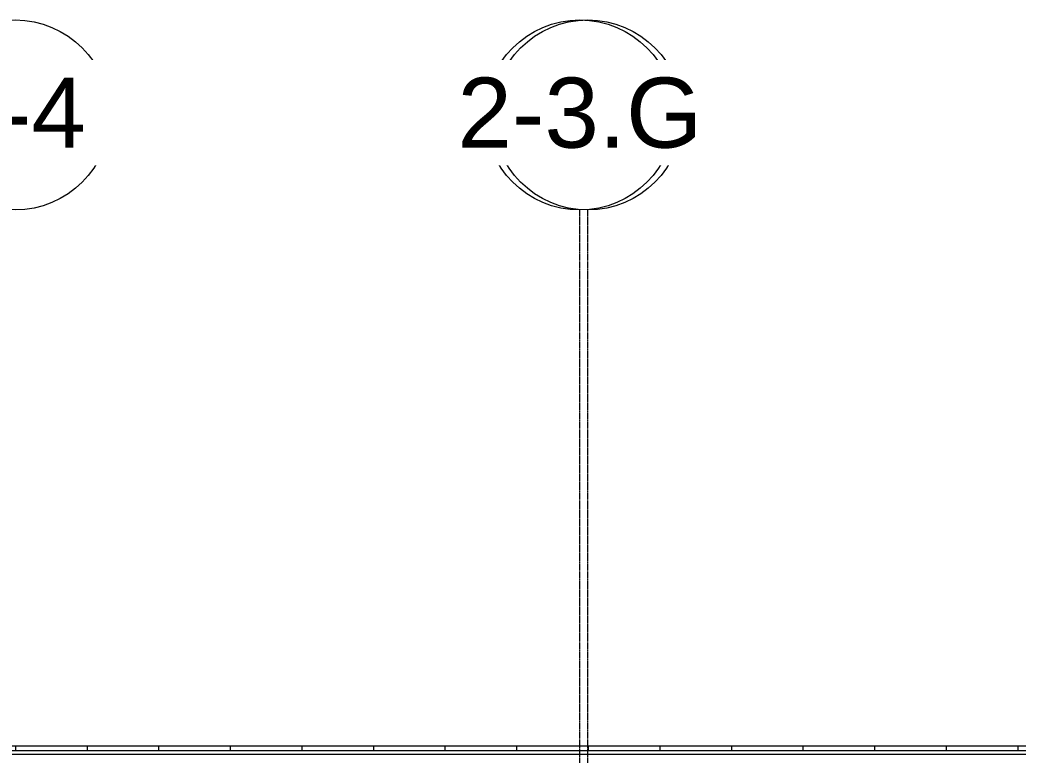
# Model space of a CAD drawing. Header units: inches. Extents: x 21386 to 98862, y -290 to 853.
# Drawn here: x 25404 to 25909, y 397 to 768 of the extents above; entities that cross this region are included whole.
import ezdxf

# ---------------------------------------------------------------- set-up
doc = ezdxf.new("R2010")
doc.units = ezdxf.units.IN
doc.header["$MEASUREMENT"] = 0
doc.linetypes.add('Grid Line 1_2_', pattern=[0.875, 0.5, -0.125, 0.125, -0.125])
for name, color, linetype, lineweight in [('A-ROOF', 132, 'Continuous', 13), ('A-ROOF-PATT', 132, 'Continuous', 13), ('S-GRID', 1, 'Continuous', 9), ('S-GRID-IDEN', 1, 'Continuous', 9)]:
    doc.layers.add(name, color=color, linetype=linetype, lineweight=lineweight)
doc.styles.add('Arial_2', font='arial.ttf', dxfattribs={"height": 35.407186})

# ---------------------------------------------------------------- blocks, each defined once
blk = doc.blocks.new('Grid - Grid Head - Circle-14747-Building Section - East_West looking North')
at = {"layer": 'S-GRID-IDEN'}
blk.add_circle((23085.89, 719.89), 48, dxfattribs=at)

msp = doc.modelspace()

# ---------------------------------------------------------------- hatches: boundary and pattern name
at = {"layer": 'A-ROOF-PATT', "lineweight": 9}
h = msp.add_hatch(dxfattribs=at)
h.set_pattern_fill('FP_3', color=8, style=0, pattern_type=2)
h.set_pattern_definition([(90, (-1.735, 1279.445), (-36.188, 2e-15), [])])
h.paths.add_polyline_path([(26284.39, 398.74), (26284.39, 401.03), (22777.64, 401.03), (22777.64, 398.74), (26276.25, 398.74)], flags=0)

# ---------------------------------------------------------------- linework, layer by layer
at = {"layer": 'A-ROOF', "color": 8, "lineweight": 9}
msp.add_line((26284.39, 401.03), (22777.64, 401.03), dxfattribs=at)
at = {"layer": 'A-ROOF', "color": 7}
for p, q in [((22777.64, 398.74), (26284.39, 398.74)), ((26271.39, 396.74), (22777.64, 396.74))]:
    msp.add_line(p, q, dxfattribs=at)
at = {"layer": 'S-GRID', "linetype": 'Grid Line 1_2_'}
for p, q in [((25687.39, -146.01), (25687.39, 671.89)), ((25691.39, -146.01), (25691.39, 671.89)), ((25691.39, -146.01), (25691.39, 671.89))]:
    msp.add_line(p, q, dxfattribs=at)

# ---------------------------------------------------------------- block references
at = {"layer": 'S-GRID-IDEN'}
for p in [(2316, 0), (2605.5, 0)]:
    msp.add_blockref('Grid - Grid Head - Circle-14747-Building Section - East_West looking North', p, dxfattribs=at)

# ---------------------------------------------------------------- next in the draw order: texts
at = {"layer": 'S-GRID-IDEN', "char_height": 35.407, "width": 85.104, "attachment_point": 2, "line_spacing_factor": 0.938532, "style": 'Arial_2', "bg_fill": 3, "box_fill_scale": 1.25, "bg_fill_color": 0, "bg_fill_transparency": 0}
for s, insert in [('1-4', (25401.88, 738.77)), ('1-3', (25691.38, 738.77))]:
    msp.add_mtext(s, dxfattribs=dict(at, insert=insert))

# ---------------------------------------------------------------- next in the draw order: block references
at = {"layer": 'S-GRID-IDEN'}
for p in [(2316, 0), (2605.5, 0)]:
    msp.add_blockref('Grid - Grid Head - Circle-14747-Building Section - East_West looking North', p, dxfattribs=at)

# ---------------------------------------------------------------- next in the draw order: texts
at = {"layer": 'S-GRID-IDEN', "char_height": 35.407, "width": 85.104, "attachment_point": 2, "line_spacing_factor": 0.938532, "style": 'Arial_2', "bg_fill": 3, "box_fill_scale": 1.25, "bg_fill_color": 0, "bg_fill_transparency": 0}
for s, insert in [('2-4', (25401.88, 738.77)), ('2-3', (25691.38, 738.77))]:
    msp.add_mtext(s, dxfattribs=dict(at, insert=insert))

# ---------------------------------------------------------------- next in the draw order: block references
at = {"layer": 'S-GRID-IDEN'}
msp.add_blockref('Grid - Grid Head - Circle-14747-Building Section - East_West looking North', (2601.5, 0), dxfattribs=at)

# ---------------------------------------------------------------- next in the draw order: texts
at = {"layer": 'S-GRID-IDEN', "insert": (25687.38, 738.77), "char_height": 35.407, "width": 147.312, "attachment_point": 2, "line_spacing_factor": 0.938532, "style": 'Arial_2', "bg_fill": 3, "box_fill_scale": 1.25, "bg_fill_color": 0, "bg_fill_transparency": 0}
msp.add_mtext('2-3.G', dxfattribs=at)

doc.saveas('drawing.dxf')
